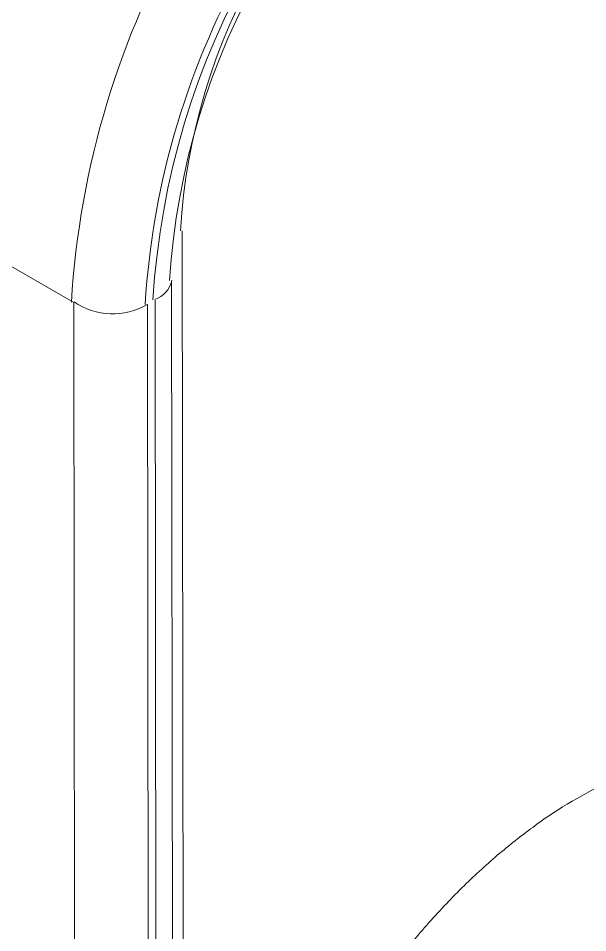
# Model space of a CAD drawing. Header units: millimetres. Extents: x 8533 to 164433, y 5768 to 115327.
# Drawn here: x 71881.9 to 71972.8, y 110470.8 to 110616.9 of the extents above; entities that cross this region are included whole.
import ezdxf

# ---------------------------------------------------------------- set-up
doc = ezdxf.new("R2010")
doc.units = ezdxf.units.MM
doc.header["$LTSCALE"] = 250
doc.layers.add('Smoke', color=5, linetype='Continuous')

msp = doc.modelspace()

# ---------------------------------------------------------------- linework, layer by layer
at = {"layer": 'Smoke', "color": 7, "linetype": 'Continuous', "lineweight": 20}
for p, q in [((71667.93, 110699.73, -0.36), (71890.73, 110571.5, -0.36)), ((71908.03, 110582.93, -0.36), (71908.87, 109955.98, -0.36)), ((71907.2, 109941.54, -0.36), (71906.34, 110575, -0.36)), ((71890.73, 110571.5, -0.36), (71891.6, 109925.54, -0.36)), ((71902.48, 110571.16, -0.36), (71903.35, 109925.2, -0.36)), ((71904.57, 109933.77, -0.36), (71903.71, 110571.87, -0.36))]:
    msp.add_line(p, q, dxfattribs=at)
for centre, radius, start, end in [((72029.21, 110563.13, -0.36), 139.11, 123.6139, 176.5417), ((72028.44, 110563.58, -0.36), 126.53, 123.601, 176.5547), ((72026.98, 110564.42, -0.36), 123.83, 123.6161, 176.5389), ((72021.36, 110567.65, -0.36), 115.57, 123.8073, 176.3456), ((72004.83, 110577.16, -0.36), 97.23, 123.5671, 176.5879), ((71902.31, 110575.94, -0.36), 4.21, 288.9797, 346.9026), ((71896.95, 110580.56, -0.36), 10.91, 235.4905, 300.4442)]:
    msp.add_arc(centre, radius, start, end, dxfattribs=at)
msp.add_rational_spline([(71918.12, 110378.59, -0.36), (71915.71, 110386.33, -0.36), (71915.7, 110395.86, -0.36), (71915.61, 110460.12, -0.36), (71971.22, 110492.33, -0.36), (71979.47, 110497.11, -0.36), (71987.37, 110498.92, -0.36)], [0.90710875638, 0.942114114026, 1, 0.707106781187, 1, 0.942114114005, 0.907108756354], degree=2, knots=[0.4505913, 0.4505913, 0.4505913, 0.5, 0.5, 0.75, 0.75, 0.7994087, 0.7994087, 0.7994087], dxfattribs=at)

doc.saveas('drawing.dxf')
